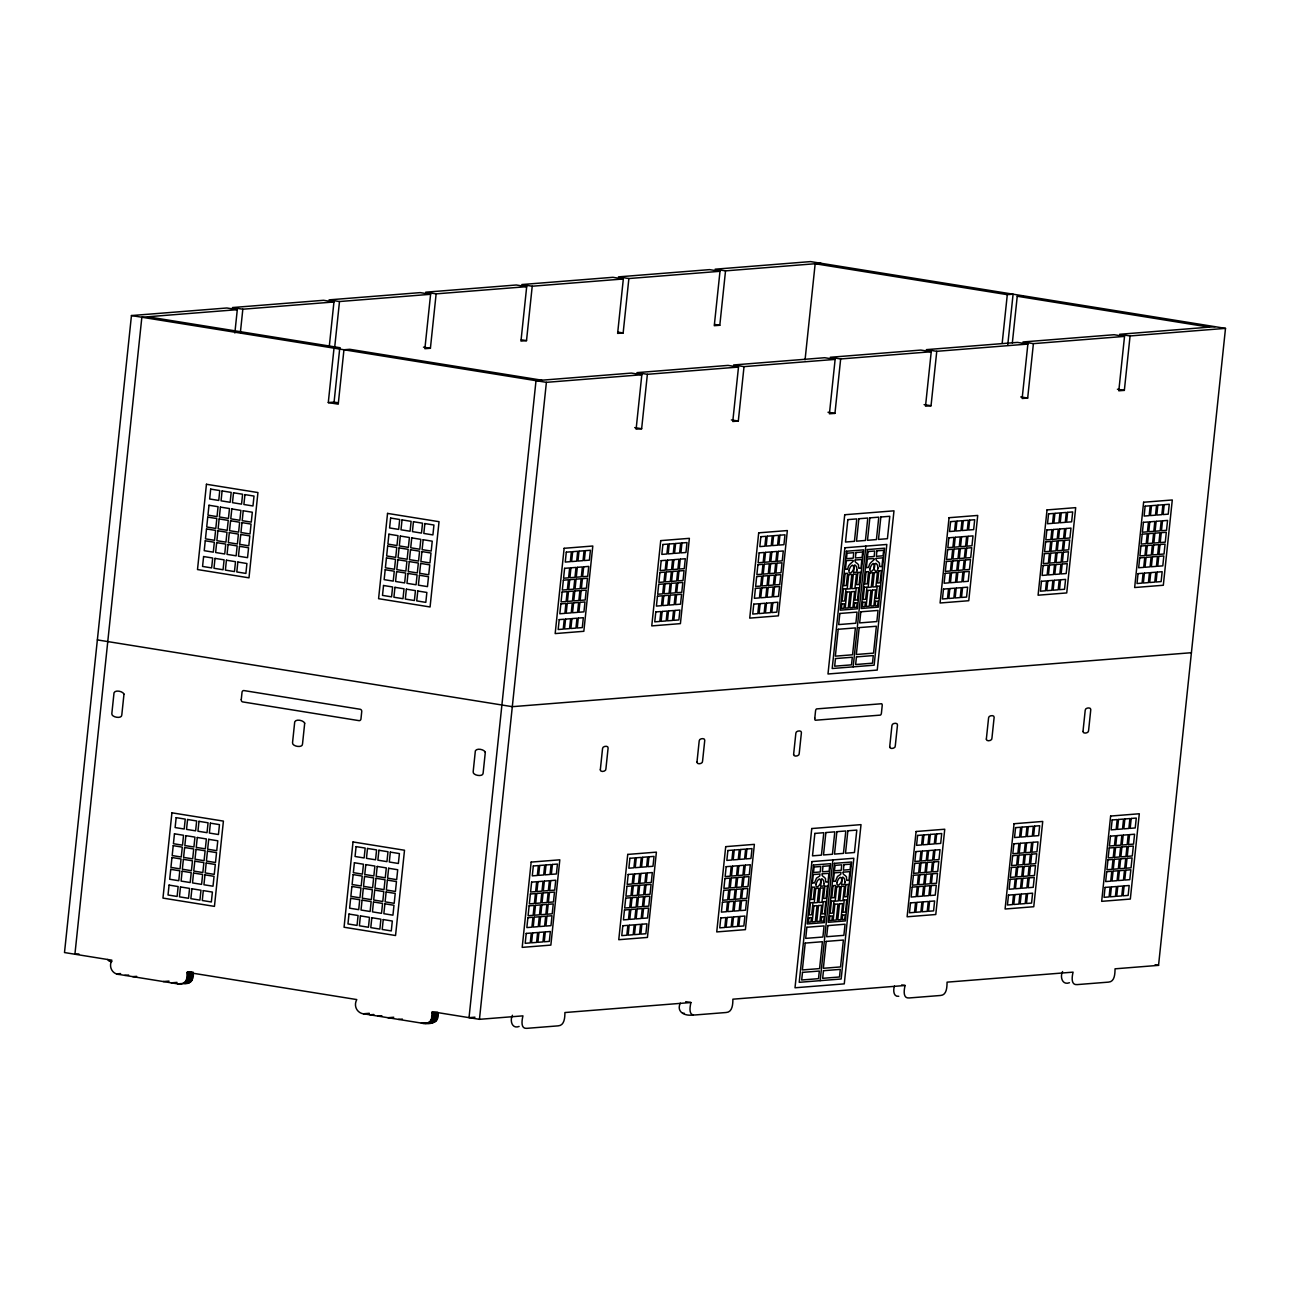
<?xml version="1.0" encoding="UTF-8"?>
<svg xmlns="http://www.w3.org/2000/svg" width="1290" height="1290" viewBox="0 0 1290 1290"><rect width="100%" height="100%" fill="white"/><g stroke="black" fill="none" stroke-linecap="round" stroke-linejoin="round"><path stroke-width="1.5" d="M234.844 332.981L237.296 309.664L226.879 307.988L131.451 315.566L64.5 952.552L111.859 960.179C108.231 967.016 112.44 974.498 119.889 974.579L176.149 983.625C183.261 985.995 189.566 979.916 187.211 972.305L191.081 971.983M240.375 332.546L242.826 309.213L333.949 301.973L329.256 346.671M183.535 983.399C190.34 985.012 194.742 978.562 192.984 972.063L187.179 972.515M328.289 402.577L334.013 348.155L339.802 347.703L334.078 402.109L328.289 402.577L338.238 404.173L343.946 349.751L349.751 349.3L541.8 380.195M334.594 348.187L339.496 301.538L430.602 294.297L424.878 348.719L430.409 348.268L436.133 293.862L526.691 286.67L520.966 341.076L526.514 340.641L532.222 286.219L623.328 278.979L617.62 333.401L623.151 332.965L628.875 278.543L719.997 271.303L714.273 325.709L719.804 325.274L725.528 270.868L820.972 263.273M187.211 972.305L356.766 999.573C353.057 1006.555 357.669 1013.94 365.118 1014.037L421.378 1023.083C428.506 1025.469 434.424 1019.164 432.102 1011.699L479.445 1019.326L522.95 1015.859C522.128 1019.439 520.096 1029.033 526.82 1028.34L558.135 1025.856C564.617 1025.566 564.891 1017.197 564.907 1012.537L690.94 1002.524C690.118 1006.087 688.086 1015.698 694.794 1014.988L726.125 1012.505C732.607 1012.231 732.881 1003.846 732.881 999.186L905.112 985.495C904.161 989.156 902.436 998.702 909.16 997.96L940.491 995.477C946.941 995.17 946.973 986.721 947.07 982.158L1073.087 972.144C1072.151 975.82 1070.41 985.35 1077.15 984.609L1108.465 982.125C1114.931 981.819 1114.947 973.37 1115.044 968.822L1158.549 965.355L1225.5 328.369L810.555 261.596L715.128 269.191L725.528 270.868M424.587 1023.405C431.795 1024.744 440.261 1021.212 437.794 1012.327L431.989 1012.795M479.445 1019.326L546.396 382.34L641.823 374.745L636.115 429.167L641.646 428.731L647.37 374.31L738.493 367.07L732.768 421.491L738.315 421.04L744.024 366.634L835.13 359.394L829.406 413.8L834.952 413.364L840.661 358.959L931.235 351.751L925.511 406.173L931.041 405.737L936.766 351.315L1027.872 344.075L1022.148 398.497L1027.679 398.046L1033.403 343.64L1124.525 336.4L1118.801 390.806L1124.348 390.37L1130.072 335.948L1225.5 328.369M512.42 1015.278C509.695 1020.487 511.937 1029.259 519.128 1026.453M680.282 1003.152C676.073 1012.15 685.119 1016.343 693.036 1014.94M805.057 359.846L815.167 263.74L1007.296 294.652L1013.085 294.201L1007.78 344.72M820.182 980.658L832.872 859.93M853.174 666.849L865.848 546.122M894.47 986.06C893.164 989.559 893.132 997.138 898.759 996.283M1002.185 343.237L1007.296 294.652M1012.344 342.898L1017.246 296.248L1023.035 295.797M1062.573 971.531C1059.8 976.836 1062.283 985.512 1069.458 982.722M237.296 309.664L141.852 317.243L74.917 954.229L78.867 953.923M1215.083 326.692L1119.656 334.287L1130.072 335.948M1191.412 652.708L512.307 706.678L97.363 639.904M116.713 973.869L120.583 973.563M124.775 975.353L128.629 975.046M132.805 976.659L136.675 976.353M187.098 973.353L192.887 972.886M186.969 974.547L192.774 974.079M186.824 975.917L192.629 975.45M186.679 977.304L192.484 976.852M186.55 978.546L192.355 978.078M163.233 981.545L169.022 981.093M186.453 979.465L192.258 978.997M186.405 979.9L192.21 979.433M186.212 980.723L192 980.271M185.679 981.642L191.468 981.19M171.264 982.835L177.069 982.383M184.857 982.432L190.662 981.964M183.793 983.061L189.598 982.609M177.746 983.867L181.6 983.561M179.455 983.964L188.308 983.077M363.522 1013.763L369.327 1013.295M365.118 1014.037L368.988 1013.73M369.988 1014.811L373.858 1014.504M378.034 1016.117L381.905 1015.811M431.86 1014.005L437.665 1013.553M387.968 1017.713L393.756 1017.246M431.715 1015.407L437.52 1014.956M398.529 1019.406L402.383 1019.1M431.57 1016.843L437.358 1016.375M431.441 1018.116L437.229 1017.649M431.328 1019.052L437.133 1018.6M431.295 1019.503L437.084 1019.036M431.102 1020.293L436.891 1019.842M474.962 1017.181L469.028 1017.649L536.011 380.663L631.423 373.084L641.823 374.745M430.586 1021.18L436.375 1020.729M429.796 1021.938L435.601 1021.47M421.378 1023.083L431.924 1022.841M428.764 1022.551L434.569 1022.083M422.943 1023.325L433.327 1022.551M111.875 961.582L109.311 961.244L107.586 959.47M684.393 1013.327L682.636 1013.263M1017.246 296.248L1209.294 327.16M719.997 271.303L709.581 269.626L618.458 276.866L628.875 278.543M1124.525 336.4L1114.125 334.723L1023.002 341.963L1033.403 343.64M623.328 278.979L612.927 277.302L521.821 284.542L532.222 286.219M1027.872 344.075L1017.455 342.398L926.349 349.638L936.766 351.315M526.691 286.67L516.29 284.993L425.716 292.185L436.133 293.862M931.235 351.751L920.818 350.074L830.26 357.282L840.661 358.959M714.612 324.435L719.804 325.274M1117.414 389.257L1124.348 390.37M430.602 294.297L420.185 292.62L329.079 299.861L339.496 301.538M835.13 359.394L824.729 357.717L733.623 364.957L744.024 366.634M617.942 332.127L623.151 332.965M1020.745 396.933L1027.679 398.046M333.949 301.973L323.548 300.296L232.426 307.552L242.826 309.213M738.493 367.07L728.076 365.392L636.954 372.633L647.37 374.31M521.305 339.802L526.514 340.641M924.108 404.608L931.041 405.737M423.475 347.155L430.409 348.268M828.003 412.252L834.952 413.364M147.657 316.776L339.802 347.703M131.451 315.566L546.396 382.34M731.365 419.927L738.315 421.04M634.712 427.603L641.646 428.731M334.078 402.109L338.061 402.754M1155.082 964.807L1158.549 965.355M901.645 984.947L905.112 985.495M685.732 1001.685L690.94 1002.524M600.318 769.856C600.189 772.629 606.622 771.517 605.929 768.663L608.106 747.974C608.509 745.281 602.446 746.055 602.559 748.49L600.318 769.856M696.971 762.164C696.842 764.954 703.276 763.841 702.582 760.971L704.759 740.299C705.146 737.687 699.099 738.315 699.212 740.815L696.971 762.164M793.608 754.489C793.495 757.262 799.929 756.166 799.236 753.296L801.413 732.607C801.8 729.914 795.753 730.688 795.865 733.123L793.608 754.489M889.697 746.862C889.568 749.635 896.002 748.523 895.308 745.668L897.485 724.98C897.872 722.287 891.825 723.029 891.938 725.496L889.697 746.862M986.334 739.17C986.221 741.943 992.655 740.847 991.962 737.977L994.139 717.304C994.525 714.708 988.479 715.337 988.592 717.821L986.334 739.17M1082.987 731.495C1082.858 734.268 1089.308 733.172 1088.615 730.301L1090.776 709.613C1091.147 706.985 1085.132 707.613 1085.229 710.129L1082.987 731.495M824.084 883.553L823.826 885.972L820.634 886.262L821.504 878.861A7.24 3.435 -80.9 0 1 822.375 879.07L823.326 880.264A16.254 7.724 -80.9 0 1 823.859 882.118L824.084 883.553M857.06 569.761L856.818 572.163L853.512 572.47L854.48 565.052A7.24 3.435 -80.9 0 1 855.351 565.262L856.302 566.455A16.254 7.724 -80.9 0 1 856.834 568.326L857.06 569.761M845.047 881.892L844.805 884.295L841.596 884.601L842.467 877.184A7.24 3.435 -80.9 0 1 843.337 877.394L844.289 878.603A16.254 7.724 -80.9 0 1 844.821 880.457L845.047 881.892M878.038 568.084C876.99 575.969 871.298 567.487 875.458 563.391A7.24 3.435 -80.9 0 1 876.313 563.601L877.264 564.794A16.254 7.724 -80.9 0 1 877.797 566.665L878.038 568.084M123.985 694.101L121.792 715.031C121.824 719.191 111.246 717.256 111.827 713.612L114.02 692.811C115.262 689.618 122.824 691.247 123.985 694.101M304.698 723.174L302.505 744.104C302.537 748.248 291.927 746.426 292.54 742.685L294.717 721.9C295.974 718.691 303.537 720.32 304.698 723.174M485.314 752.28L483.105 773.339C482.879 777.225 472.269 775.467 473.188 771.565L475.349 750.877C476.752 747.845 484.234 749.345 485.314 752.28M812.394 883.005L814.587 882.94A43.586 20.688 -80.9 0 1 815.151 881.312L816.554 878.103L819.763 876.007L819.989 874.007L813.281 874.572L812.394 883.005M845.385 569.196L847.53 569.277A43.586 20.688 -80.9 0 1 848.127 567.519C848.61 562.472 860.72 559.102 846.401 560.715L845.385 569.196M833.372 881.328L835.565 881.28A43.586 20.688 -80.9 0 1 836.114 879.651L837.516 876.442L840.741 874.346L840.951 872.346L834.259 872.895L833.372 881.328M866.348 567.535L868.541 567.471A43.586 20.688 -80.9 0 1 869.105 565.842C869.573 560.795 881.699 557.441 867.364 559.038L866.348 567.535M241.278 699.486L241.246 699.76A2.016 1.774 85.5 0 0 242.504 701.873L358.991 720.642A2.016 1.774 85.5 0 0 360.958 718.981L361.732 711.58A2.032 1.774 85.5 0 0 360.313 709.29L243.826 690.553A2.032 1.774 85.5 0 0 242.02 692.343L241.278 699.486M814.796 718.159L814.764 718.433A2.016 0.968 -80.9 0 0 815.377 720.239L880.231 715.128A2.016 0.968 -80.9 0 0 881.425 713.096L882.199 705.694A2.032 0.968 -80.9 0 0 881.505 703.743L816.635 708.903A2.032 0.968 -80.9 0 0 815.538 711.016L814.796 718.159M171.925 812.813L162.959 898.098L214.446 906.386L223.412 821.101L171.925 812.813M206.448 484.266L197.499 569.551L248.986 577.839L257.936 492.554L206.448 484.266M169.071 885.101L168.023 895.002L177.117 896.453L178.149 886.569L169.071 885.101M170.732 869.347L169.683 879.248L178.762 880.715L179.81 870.814L170.732 869.347M171.973 857.511L170.925 867.396L180.019 868.863L181.052 858.963L171.973 857.511M173.215 845.66L172.183 855.56L181.261 857.012L182.293 847.127L173.215 845.66M174.456 833.808L173.424 843.708L182.503 845.176L183.535 835.275L174.456 833.808M176.166 817.65L175.118 827.551L184.196 829.019L185.244 819.118L176.166 817.65M203.594 556.554L202.562 566.439L211.641 567.906L212.689 558.006L203.594 556.554M205.255 540.8L204.223 550.685L213.302 552.152L214.333 542.251L205.255 540.8M206.497 528.948L205.465 538.849L214.543 540.3L215.591 530.416L206.497 528.948M207.755 517.096L206.706 526.997L215.785 528.465L216.833 518.564L207.755 517.096M208.996 505.261L207.948 515.145L217.026 516.613L218.075 506.712L208.996 505.261M210.689 489.103L209.657 498.988L218.736 500.456L219.768 490.555L210.689 489.103M180.487 886.939L179.439 896.84L188.517 898.292L189.566 888.407L180.487 886.939M182.132 871.185L181.1 881.086L190.178 882.537L191.226 872.653L182.132 871.185M183.39 859.35L182.341 869.234L191.42 870.702L192.468 860.801L183.39 859.35M184.631 847.498L183.583 857.399L192.678 858.85L193.71 848.965L184.631 847.498M185.873 835.646L184.841 845.547L193.919 846.998L194.951 837.113L185.873 835.646M187.566 819.489L186.534 829.389L195.612 830.841L196.66 820.956L187.566 819.489M215.011 558.376L213.979 568.277L223.057 569.745L224.105 559.844L215.011 558.376M216.672 542.639L215.64 552.523L224.718 553.99L225.75 544.09L216.672 542.639M217.913 530.787L216.881 540.687L225.96 542.139L226.992 532.254L217.913 530.787M219.155 518.935L218.123 528.836L227.201 530.303L228.249 520.402L219.155 518.935M220.413 507.099L219.364 516.984L228.443 518.451L229.491 508.55L220.413 507.099M222.106 490.942L221.058 500.826L230.152 502.294L231.184 492.393L222.106 490.942M191.904 888.778L190.856 898.679L199.934 900.13L200.982 890.229L191.904 888.778M193.548 873.024L192.516 882.924L201.595 884.376L202.627 874.491L193.548 873.024M194.806 861.172L193.758 871.073L202.836 872.54L203.885 862.639L194.806 861.172M196.048 849.336L195 859.221L204.078 860.688L205.126 850.787L196.048 849.336M197.289 837.484L196.241 847.385L205.336 848.836L206.368 838.952L197.289 837.484M198.983 821.327L197.951 831.228L207.029 832.679L208.061 822.794L198.983 821.327M226.427 560.215L225.395 570.115L234.474 571.583L235.506 561.682L226.427 560.215M228.088 544.477L227.04 554.361L236.135 555.829L237.167 545.928L228.088 544.477M229.33 532.625L228.298 542.526L237.376 543.977L238.408 534.092L229.33 532.625M230.571 520.773L229.539 530.674L238.618 532.141L239.65 522.24L230.571 520.773M231.813 508.937L230.781 518.822L239.859 520.289L240.908 510.388L231.813 508.937M233.522 492.78L232.474 502.665L241.553 504.132L242.601 494.231L233.522 492.78M203.304 890.616L202.272 900.501L211.35 901.968L212.399 892.067L203.304 890.616M204.965 874.862L203.933 884.763L213.011 886.214L214.043 876.329L204.965 874.862M206.207 863.01L205.174 872.911L214.253 874.378L215.301 864.477L206.207 863.01M207.464 851.174L206.416 861.059L215.494 862.526L216.543 852.625L207.464 851.174M208.706 839.322L207.658 849.223L216.736 850.674L217.784 840.79L208.706 839.322M210.399 823.165L209.367 833.066L218.445 834.517L219.477 824.632L210.399 823.165M237.844 562.053L236.812 571.954L245.89 573.421L246.922 563.52L237.844 562.053M239.505 546.315L238.457 556.2L247.535 557.667L248.583 547.766L239.505 546.315M240.746 534.463L239.698 544.348L248.793 545.815L249.825 535.914L240.746 534.463M241.988 522.611L240.956 532.512L250.034 533.963L251.066 524.079L241.988 522.611M243.23 510.776L242.197 520.66L251.276 522.128L252.324 512.227L243.23 510.776M244.939 494.602L243.891 504.503L252.969 505.97L254.017 496.07L244.939 494.602M353.025 841.951L344.059 927.236L395.546 935.524L404.512 850.239L353.025 841.951M387.548 513.404L378.583 598.689L430.07 606.977L439.035 521.692L387.548 513.404M348.993 914.062L347.961 923.946L357.04 925.414L358.088 915.513L348.993 914.062M350.654 898.308L349.622 908.192L358.701 909.66L359.733 899.759L350.654 898.308M351.896 886.456L350.864 896.356L359.942 897.808L360.99 887.923L351.896 886.456M353.154 874.604L352.106 884.505L361.184 885.972L362.232 876.071L353.154 874.604M354.395 862.768L353.347 872.653L362.425 874.12L363.474 864.219L354.395 862.768M356.088 846.611L355.056 856.495L364.135 857.963L365.167 848.062L356.088 846.611M383.533 585.499L382.501 595.399L391.579 596.851L392.611 586.966L383.533 585.499M385.194 569.745L384.146 579.645L393.224 581.113L394.272 571.212L385.194 569.745M386.436 557.909L385.387 567.793L394.482 569.261L395.514 559.36L386.436 557.909M387.677 546.057L386.645 555.958L395.724 557.409L396.756 547.524L387.677 546.057M388.919 534.205L387.887 544.106L396.965 545.557L398.013 535.673L388.919 534.205M390.628 518.048L389.58 527.949L398.658 529.4L399.707 519.515L390.628 518.048M360.41 915.884L359.378 925.785L368.456 927.252L369.488 917.351L360.41 915.884M362.071 900.146L361.023 910.031L370.117 911.498L371.149 901.597L362.071 900.146M363.312 888.294L362.28 898.195L371.359 899.646L372.391 889.761L363.312 888.294M364.554 876.442L363.522 886.343L372.6 887.81L373.649 877.91L364.554 876.442M365.812 864.606L364.764 874.491L373.842 875.958L374.89 866.058L365.812 864.606M367.505 848.449L366.457 858.334L375.551 859.801L376.583 849.9L367.505 848.449M394.95 587.337L393.901 597.238L402.996 598.689L404.028 588.804L394.95 587.337M396.611 571.583L395.562 581.484L404.641 582.935L405.689 573.05L396.611 571.583M397.852 559.731L396.804 569.632L405.882 571.099L406.931 561.198L397.852 559.731M399.094 547.895L398.046 557.78L407.14 559.247L408.172 549.346L399.094 547.895M400.335 536.043L399.303 545.944L408.382 547.395L409.414 537.511L400.335 536.043M402.045 519.886L400.997 529.787L410.075 531.238L411.123 521.354L402.045 519.886M371.826 917.722L370.794 927.623L379.873 929.09L380.905 919.189L371.826 917.722M373.487 901.984L372.439 911.869L381.517 913.336L382.566 903.435L373.487 901.984M374.729 890.132L373.697 900.033L382.775 901.484L383.807 891.6L374.729 890.132M375.971 878.28L374.939 888.181L384.017 889.632L385.049 879.748L375.971 878.28M377.212 866.445L376.18 876.329L385.258 877.797L386.307 867.896L377.212 866.445M378.921 850.271L377.873 860.172L386.952 861.639L388 851.739L378.921 850.271M406.366 589.175L405.318 599.06L414.396 600.527L415.445 590.626L406.366 589.175M408.011 573.421L406.979 583.322L416.057 584.773L417.105 574.889L408.011 573.421M409.269 561.569L408.221 571.47L417.299 572.937L418.347 563.037L409.269 561.569M410.51 549.734L409.462 559.618L418.541 561.086L419.589 551.185L410.51 549.734M411.752 537.882L410.72 547.782L419.798 549.234L420.83 539.349L411.752 537.882M413.445 521.724L412.413 531.625L421.491 533.076L422.54 523.192L413.445 521.724M383.243 919.56L382.211 929.461L391.289 930.912L392.321 921.028L383.243 919.56M384.904 903.806L383.856 913.707L392.934 915.174L393.982 905.274L384.904 903.806M386.145 891.971L385.097 901.855L394.192 903.323L395.224 893.422L386.145 891.971M387.387 880.119L386.355 890.019L395.433 891.471L396.465 881.586L387.387 880.119M388.629 868.267L387.597 878.168L396.675 879.635L397.707 869.734L388.629 868.267M390.338 852.11L389.29 862.01L398.368 863.478L399.416 853.577L390.338 852.11M417.783 591.014L416.735 600.898L425.813 602.365L426.861 592.465L417.783 591.014M419.427 575.259L418.395 585.16L427.474 586.611L428.506 576.727L419.427 575.259M420.669 563.408L419.637 573.308L428.715 574.776L429.763 564.875L420.669 563.408M421.927 551.572L420.879 561.456L429.957 562.924L431.005 553.023L421.927 551.572M423.168 539.72L422.12 549.621L431.215 551.072L432.247 541.187L423.168 539.72M424.862 523.563L423.829 533.447L432.908 534.915L433.94 525.014L424.862 523.563M531.158 862.091L522.192 947.376L550.862 945.102L559.812 859.817L531.158 862.091M564.133 548.298L555.168 633.584L583.838 631.294L592.803 546.009L564.133 548.298M526.223 933.428L525.191 943.312L530.255 942.909L531.287 933.025L526.223 933.428M527.884 917.674L526.852 927.575L531.899 927.171L532.947 917.271L527.884 917.674M529.126 905.822L528.094 915.723L533.141 915.319L534.189 905.419L529.126 905.822M530.384 893.986L529.335 903.871L534.399 903.468L535.431 893.583L530.384 893.986M531.625 882.134L530.577 892.035L535.64 891.632L536.672 881.731L531.625 882.134M533.318 865.977L532.286 875.862L537.333 875.475L538.381 865.574L533.318 865.977M559.215 619.619L558.167 629.52L563.23 629.117L564.262 619.216L559.215 619.619M560.876 603.865L559.828 613.766L564.891 613.363L565.923 603.462L560.876 603.865M562.118 592.029L561.069 601.914L566.133 601.511L567.165 591.626L562.118 592.029M563.359 580.178L562.311 590.078L567.374 589.675L568.422 579.774L563.359 580.178M564.601 568.326L563.569 578.226L568.616 577.823L569.664 567.923L564.601 568.326M566.294 552.168L565.262 562.069L570.325 561.666L571.357 551.765L566.294 552.168M532.593 932.912L531.544 942.813L536.608 942.41L537.64 932.509L532.593 932.912M534.237 917.174L533.205 927.058L538.253 926.655L539.301 916.771L534.237 917.174M535.479 905.322L534.447 915.223L539.51 914.82L540.542 904.919L535.479 905.322M536.737 893.47L535.689 903.371L540.752 902.968L541.784 893.067L536.737 893.47M537.978 881.634L536.93 891.519L541.994 891.116L543.025 881.231L537.978 881.634M539.672 865.477L538.639 875.362L543.687 874.959L544.735 865.074L539.672 865.477M565.568 619.119L564.52 629.004L569.583 628.601L570.631 618.716L565.568 619.119M567.229 603.365L566.181 613.266L571.244 612.863L572.276 602.962L567.229 603.365M568.471 591.513L567.423 601.414L572.486 601.011L573.518 591.11L568.471 591.513M569.712 579.678L568.68 589.562L573.728 589.159L574.776 579.274L569.712 579.678M570.954 567.826L569.922 577.726L574.969 577.323L576.017 567.423L570.954 567.826M572.663 551.668L571.615 561.569L576.678 561.166L577.71 551.265L572.663 551.668M538.946 932.412L537.898 942.313L542.961 941.91L543.993 932.009L538.946 932.412M540.591 916.658L539.559 926.559L544.606 926.156L545.654 916.255L540.591 916.658M541.848 904.822L540.8 914.707L545.863 914.304L546.896 904.419L541.848 904.822M543.09 892.97L542.042 902.871L547.105 902.468L548.137 892.567L543.09 892.97M544.332 881.118L543.3 891.019L548.347 890.616L549.395 880.715L544.332 881.118M546.025 864.961L544.993 874.862L550.04 874.459L551.088 864.558L546.025 864.961M571.922 618.603L570.889 628.504L575.937 628.101L576.985 618.216L571.922 618.603M573.582 602.865L572.534 612.75L577.597 612.347L578.63 602.462L573.582 602.865M574.824 591.014L573.776 600.914L578.839 600.511L579.887 590.61L574.824 591.014M576.066 579.162L575.034 589.062L580.081 588.659L581.129 578.759L576.066 579.162M577.307 567.326L576.275 577.211L581.322 576.807L582.371 566.923L577.307 567.326M579.016 551.169L577.968 561.053L583.032 560.65L584.064 550.765L579.016 551.169M545.299 931.912L544.251 941.797L549.314 941.394L550.346 931.509L545.299 931.912M546.944 916.158L545.912 926.059L550.975 925.656L552.007 915.755L546.944 916.158M548.202 904.306L547.154 914.207L552.217 913.804L553.249 903.903L548.202 904.306M549.443 892.47L548.395 902.355L553.458 901.952L554.49 892.067L549.443 892.47M550.685 880.619L549.653 890.519L554.7 890.116L555.748 880.215L550.685 880.619M552.378 864.461L551.346 874.362L556.409 873.959L557.441 864.058L552.378 864.461M578.275 618.104L577.243 628.004L582.29 627.601L583.338 617.7L578.275 618.104M579.936 602.349L578.888 612.25L583.951 611.847L584.983 601.946L579.936 602.349M581.177 590.514L580.145 600.398L585.192 599.995L586.24 590.111L581.177 590.514M582.419 578.662L581.387 588.562L586.434 588.159L587.482 578.259L582.419 578.662M583.677 566.81L582.629 576.711L587.692 576.308L588.724 566.407L583.677 566.81M585.37 550.653L584.322 560.553L589.385 560.15L590.417 550.25L585.37 550.653M627.73 854.415L618.765 939.701L647.435 937.427L656.4 852.142L627.73 854.415M660.722 540.623L651.756 625.908L680.41 623.634L689.376 538.333L660.722 540.623M622.812 925.752L621.764 935.637L626.827 935.234L627.875 925.349L622.812 925.752M624.473 909.998L623.425 919.899L628.488 919.496L629.52 909.595L624.473 909.998M625.715 898.146L624.666 908.047L629.73 907.644L630.762 897.743L625.715 898.146M626.956 886.311L625.924 896.195L630.971 895.792L632.019 885.908L626.956 886.311M628.198 874.459L627.166 884.36L632.213 883.956L633.261 874.056L628.198 874.459M629.907 858.302L628.859 868.202L633.922 867.799L634.954 857.898L629.907 858.302M655.788 611.944L654.756 621.845L659.803 621.441L660.851 611.541L655.788 611.944M657.449 596.19L656.417 606.09L661.464 605.687L662.512 595.787L657.449 596.19M658.69 584.354L657.658 594.238L662.705 593.835L663.753 583.951L658.69 584.354M659.932 572.502L658.9 582.403L663.963 582L664.995 572.099L659.932 572.502M661.19 560.65L660.141 570.551L665.205 570.148L666.237 560.247L661.19 560.65M662.883 544.493L661.835 554.394L666.898 553.99L667.946 544.09L662.883 544.493M629.165 925.236L628.133 935.137L633.18 934.734L634.229 924.849L629.165 925.236M630.826 909.498L629.778 919.383L634.841 918.98L635.873 909.095L630.826 909.498M632.068 897.646L631.02 907.547L636.083 907.144L637.131 897.243L632.068 897.646M633.309 885.795L632.277 895.695L637.325 895.292L638.373 885.392L633.309 885.795M634.551 873.959L633.519 883.844L638.566 883.44L639.614 873.556L634.551 873.959M636.26 857.802L635.212 867.686L640.275 867.283L641.307 857.399L636.26 857.802M662.141 611.444L661.109 621.328L666.172 620.942L667.204 611.041L662.141 611.444M663.802 595.69L662.77 605.591L667.817 605.187L668.865 595.287L663.802 595.69M665.043 583.838L664.011 593.739L669.059 593.336L670.107 583.435L665.043 583.838M666.301 572.002L665.253 581.887L670.316 581.484L671.348 571.599L666.301 572.002M667.543 560.15L666.495 570.051L671.558 569.648L672.59 559.747L667.543 560.15M669.236 543.993L668.204 553.894L673.251 553.491L674.299 543.59L669.236 543.993M635.519 924.737L634.487 934.637L639.534 934.234L640.582 924.333L635.519 924.737M637.179 908.982L636.131 918.883L641.194 918.48L642.226 908.579L637.179 908.982M638.421 897.147L637.389 907.031L642.436 906.628L643.484 896.744L638.421 897.147M639.663 885.295L638.631 895.195L643.678 894.792L644.726 884.892L639.663 885.295M640.904 873.443L639.872 883.344L644.935 882.94L645.968 873.04L640.904 873.443M642.614 857.286L641.565 867.186L646.629 866.783L647.661 856.882L642.614 857.286M668.51 610.928L667.462 620.829L672.525 620.426L673.557 610.541L668.51 610.928M670.155 595.19L669.123 605.075L674.17 604.671L675.218 594.787L670.155 595.19M671.397 583.338L670.365 593.239L675.428 592.836L676.46 582.935L671.397 583.338M672.654 571.486L671.606 581.387L676.669 580.984L677.702 571.083L672.654 571.486M673.896 559.65L672.848 569.535L677.911 569.132L678.943 559.247L673.896 559.65M675.589 543.493L674.557 553.378L679.604 552.975L680.652 543.09L675.589 543.493M641.872 924.237L640.84 934.121L645.887 933.734L646.935 923.833L641.872 924.237M643.533 908.482L642.485 918.383L647.548 917.98L648.596 908.079L643.533 908.482M644.774 896.631L643.742 906.531L648.789 906.128L649.837 896.227L644.774 896.631M646.016 884.795L644.984 894.68L650.031 894.276L651.079 884.392L646.016 884.795M647.274 872.943L646.226 882.844L651.289 882.441L652.321 872.54L647.274 872.943M648.967 856.786L647.919 866.687L652.982 866.283L654.03 856.383L648.967 856.786M674.864 610.428L673.815 620.329L678.879 619.926L679.911 610.025L674.864 610.428M676.508 594.674L675.476 604.575L680.523 604.172L681.572 594.271L676.508 594.674M677.766 582.838L676.718 592.723L681.781 592.32L682.813 582.435L677.766 582.838M679.008 570.986L677.96 580.887L683.023 580.484L684.055 570.583L679.008 570.986M680.249 559.134L679.217 569.035L684.264 568.632L685.312 558.731L680.249 559.134M681.942 542.977L680.91 552.878L685.957 552.475L687.006 542.574L681.942 542.977M725.706 846.643L716.74 931.928L745.41 929.639L754.376 844.353L725.706 846.643M758.697 532.835L749.732 618.12L778.402 615.846L787.351 530.561L758.697 532.835M720.788 917.964L719.756 927.865L724.803 927.462L725.851 917.561L720.788 917.964M722.448 902.21L721.4 912.111L726.463 911.707L727.496 901.807L722.448 902.21M723.69 890.374L722.642 900.259L727.705 899.856L728.737 889.971L723.69 890.374M724.932 878.522L723.9 888.407L728.947 888.02L729.995 878.119L724.932 878.522M726.173 866.67L725.141 876.571L730.188 876.168L731.237 866.267L726.173 866.67M727.882 850.513L726.834 860.414L731.898 860.011L732.93 850.11L727.882 850.513M753.763 604.155L752.731 614.056L757.794 613.653L758.826 603.752L753.763 604.155M755.424 588.417L754.392 598.302L759.439 597.899L760.487 588.014L755.424 588.417M756.666 576.566L755.634 586.45L760.681 586.063L761.729 576.162L756.666 576.566M757.923 564.714L756.875 574.614L761.938 574.211L762.971 564.31L757.923 564.714M759.165 552.878L758.117 562.763L763.18 562.359L764.212 552.475L759.165 552.878M760.858 536.704L759.826 546.605L764.873 546.202L765.921 536.317L760.858 536.704M727.141 917.464L726.109 927.349L731.156 926.946L732.204 917.061L727.141 917.464M728.802 901.71L727.754 911.595L732.817 911.208L733.849 901.307L728.802 901.71M730.043 889.858L729.011 899.759L734.058 899.356L735.106 889.455L730.043 889.858M731.285 878.022L730.253 887.907L735.3 887.504L736.348 877.619L731.285 878.022M732.526 866.17L731.495 876.055L736.558 875.668L737.59 865.767L732.526 866.17M734.236 850.013L733.188 859.898L738.251 859.495L739.283 849.61L734.236 850.013M760.132 603.656L759.084 613.556L764.148 613.153L765.18 603.252L760.132 603.656M761.777 587.901L760.745 597.802L765.792 597.399L766.841 587.498L761.777 587.901M763.019 576.066L761.987 585.95L767.034 585.547L768.082 575.663L763.019 576.066M764.277 564.214L763.229 574.115L768.292 573.711L769.324 563.811L764.277 564.214M765.518 552.362L764.47 562.263L769.533 561.86L770.565 551.959L765.518 552.362M767.211 536.205L766.179 546.105L771.226 545.702L772.275 535.801L767.211 536.205M733.494 916.948L732.462 926.849L737.509 926.446L738.557 916.545L733.494 916.948M735.155 901.21L734.107 911.095L739.17 910.692L740.202 900.807L735.155 901.21M736.397 889.358L735.365 899.243L740.412 898.856L741.46 888.955L736.397 889.358M737.638 877.506L736.606 887.407L741.653 887.004L742.701 877.103L737.638 877.506M738.896 865.671L737.848 875.555L742.911 875.152L743.943 865.268L738.896 865.671M740.589 849.497L739.541 859.398L744.604 858.995L745.636 849.11L740.589 849.497M766.486 603.156L765.438 613.04L770.501 612.637L771.533 602.753L766.486 603.156M768.131 587.401L767.099 597.302L772.146 596.899L773.194 586.998L768.131 587.401M769.388 575.55L768.34 585.45L773.403 585.047L774.435 575.147L769.388 575.55M770.63 563.714L769.582 573.599L774.645 573.195L775.677 563.311L770.63 563.714M771.872 551.862L770.823 561.763L775.887 561.36L776.935 551.459L771.872 551.862M773.565 535.705L772.533 545.589L777.58 545.202L778.628 535.302L773.565 535.705M739.847 916.448L738.815 926.349L743.862 925.946L744.91 916.045L739.847 916.448M741.508 900.694L740.476 910.595L745.523 910.192L746.571 900.291L741.508 900.694M742.75 888.858L741.718 898.743L746.765 898.34L747.813 888.455L742.75 888.858M743.991 877.006L742.959 886.907L748.023 886.504L749.055 876.603L743.991 877.006M745.249 865.155L744.201 875.055L749.264 874.652L750.296 864.751L745.249 865.155M746.942 848.997L745.91 858.898L750.957 858.495L752.006 848.594L746.942 848.997M772.839 602.64L771.791 612.54L776.854 612.137L777.886 602.237L772.839 602.64M774.484 586.902L773.452 596.786L778.515 596.383L779.547 586.499L774.484 586.902M775.741 575.05L774.693 584.951L779.757 584.547L780.789 574.647L775.741 575.05M776.983 563.198L775.935 573.099L780.998 572.696L782.03 562.795L776.983 563.198M778.225 551.362L777.193 561.247L782.24 560.844L783.288 550.959L778.225 551.362M779.918 535.189L778.886 545.09L783.933 544.686L784.981 534.802L779.918 535.189M811.749 828.535L795.011 987.785L844.273 983.867L861.011 824.632L811.749 828.535M844.724 514.742L827.987 673.993L877.248 670.074L893.986 510.824L844.724 514.742M811.91 861.591L799.22 982.319L841.161 978.997L853.835 858.253L811.91 861.591M814.861 833.421L812.506 855.851L821.44 855.141L823.794 832.711L814.861 833.421M844.886 547.782L832.195 668.526L874.136 665.188L886.827 544.461L844.886 547.782M847.852 519.612L845.498 542.042L854.432 541.332L856.786 518.903L847.852 519.612M805.202 943.087L802.38 969.951L819.585 968.596L822.407 941.716L805.202 943.087M806.863 927.268L805.702 938.378L822.907 937.024L824.068 925.898L806.863 927.268M813.409 865.042L807.218 923.962L824.423 922.592L830.615 863.671L813.409 865.042M838.194 629.278L835.356 656.159L852.561 654.788L855.399 627.908L838.194 629.278M839.855 613.476L838.677 624.586L855.883 623.215L857.06 612.105L839.855 613.476M846.385 551.233L840.193 610.17L857.399 608.799L863.59 549.863L846.385 551.233M802.493 972.37L801.687 979.997L818.521 978.659L819.327 971.031L802.493 972.37M835.469 658.561L834.678 666.188L851.513 664.85L852.303 657.239L835.469 658.561M814.071 867.025L813.506 872.492L820.198 871.959L820.779 866.493L814.071 867.025M847.062 553.216L846.482 558.683L853.19 558.151L853.754 552.684L847.062 553.216M808.878 917.787L808.411 922.205L810.942 922.011L811.41 917.593L808.878 917.787M810.459 902.758L809.185 914.949L811.7 914.755L812.99 902.549L810.459 902.758M812.087 887.31L810.797 899.501L813.329 899.291L814.619 887.101L812.087 887.31M841.87 603.978L841.402 608.396L843.918 608.203L844.386 603.784L841.87 603.978M843.45 588.95L842.16 601.14L844.692 600.947L845.966 588.756L843.45 588.95M845.063 573.502L843.789 585.692L846.321 585.499L847.595 573.308L845.063 573.502M815.99 884.247C815.183 891.229 823.73 882.441 819.618 879.006A7.24 3.435 -80.9 0 0 818.699 879.361L817.473 880.731A16.254 7.724 -80.9 0 0 816.538 882.715L816.006 884.198M848.981 570.438C848.175 577.436 856.721 568.648 852.593 565.197A7.24 3.435 -80.9 0 0 851.674 565.552L850.465 566.923A16.254 7.724 -80.9 0 0 849.513 568.906L848.981 570.406M813.893 905.902L812.2 921.899L815.328 921.657L817.005 905.661L813.893 905.902M815.715 888.471L814.216 902.839L817.328 902.597L818.844 888.213L815.715 888.471M846.869 592.094L845.192 608.106L848.304 607.848L849.997 591.852L846.869 592.094M848.707 574.663L847.191 589.03L850.32 588.788L851.819 574.421L848.707 574.663M825.874 832.55L823.504 854.964L832.437 854.254L834.807 831.84L825.874 832.55M858.85 518.741L856.495 541.171L865.429 540.462L867.783 518.032L858.85 518.741M818.505 905.532L816.828 921.544L819.94 921.286L821.633 905.29L818.505 905.532M820.343 888.101L818.827 902.468L821.956 902.226L823.455 887.843L820.343 888.101M851.497 591.739L849.804 607.735L852.932 607.493L854.609 591.481L851.497 591.739M853.319 574.292L851.803 588.675L854.931 588.417L856.447 574.05L853.319 574.292M822.182 873.846C820.811 877.087 826.729 876.62 825.552 880.49A43.586 20.688 -80.9 0 1 825.777 882.054L827.97 882.005L828.889 873.33L822.262 873.814M822.972 866.316L822.407 871.782L829.099 871.25L829.68 865.784L822.972 866.316M855.173 560.037C853.803 563.279 859.721 562.827 858.543 566.697A43.586 20.688 -80.9 0 1 858.769 568.245L860.946 568.213L861.865 559.521L855.238 560.005M855.963 552.523L855.383 557.973L862.091 557.441L862.655 551.991L855.963 552.523M821.682 916.771L821.214 921.189L823.73 920.995L824.197 916.577L821.682 916.771M823.262 901.742L821.972 913.933L824.504 913.723L825.777 901.533L823.262 901.742M824.874 886.294L823.601 898.485L826.116 898.275L827.406 886.085L824.874 886.294M854.657 602.962L854.19 607.38L856.721 607.187L857.189 602.769L854.657 602.962M856.238 587.934L854.948 600.124L857.479 599.931L858.769 587.74L856.238 587.934M857.866 572.486L856.576 584.676L859.108 584.483L860.382 572.292L857.866 572.486M836.871 831.679L834.517 854.093L843.45 853.383L845.805 830.97L836.871 831.679M869.847 517.871L867.493 540.3L876.426 539.575L878.78 517.161L869.847 517.871M826.181 941.41L823.359 968.29L840.548 966.919L843.386 940.039L826.181 941.41M827.841 925.607L826.664 936.717L843.87 935.347L845.047 924.237L827.841 925.607M834.372 863.365L828.18 922.302L845.385 920.931L851.577 862.01L834.372 863.365M859.156 627.617L856.334 654.481L873.54 653.127L876.362 626.247L859.156 627.617M860.817 611.799L859.656 622.909L876.861 621.554L878.022 610.428L860.817 611.799M867.364 549.572L861.172 608.493L878.377 607.122L884.569 548.202L867.364 549.572M823.455 970.709L822.665 978.32L839.5 976.981L840.29 969.37L823.455 970.709M856.447 656.9L855.641 664.527L872.475 663.189L873.282 655.562L856.447 656.9M835.049 865.364L834.469 870.814L841.177 870.282L841.741 864.832L835.049 865.364M868.025 551.556L867.461 557.022L874.152 556.49L874.733 551.024L868.025 551.556M829.857 916.126L829.389 920.544L831.921 920.334L832.373 915.916L829.857 916.126M831.437 901.081L830.147 913.288L832.679 913.078L833.953 900.888L831.437 901.081M833.05 885.633L831.776 897.824L834.308 897.63L835.581 885.44L833.05 885.633M862.833 602.317L862.365 606.735L864.897 606.542L865.364 602.124L862.833 602.317M864.413 587.289L863.139 599.479L865.655 599.286L866.944 587.079L864.413 587.289M866.042 571.841L864.751 584.031L867.283 583.822L868.557 571.631L866.042 571.841M836.968 882.57C836.162 889.568 844.708 880.78 840.596 877.345A7.24 3.435 -80.9 0 0 839.661 877.7L838.452 879.054A16.254 7.724 -80.9 0 0 837.5 881.038L836.968 882.57M869.944 568.777C869.138 575.759 877.684 566.987 873.572 563.537A7.24 3.435 -80.9 0 0 872.653 563.891L871.427 565.262A16.254 7.724 -80.9 0 0 870.492 567.245L869.944 568.729M834.856 904.242L833.179 920.238L836.291 919.996L837.984 903.984L834.856 904.242M836.694 886.794L835.178 901.178L838.307 900.92L839.806 886.552L836.694 886.794M867.848 590.433L866.154 606.429L869.283 606.187L870.96 590.191L867.848 590.433M869.67 573.002L868.17 587.369L871.282 587.127L872.798 572.744L869.67 573.002M839.484 903.871L837.79 919.867L840.919 919.625L842.596 903.629L839.484 903.871M841.306 886.424L839.806 900.807L842.918 900.549L844.434 886.182L841.306 886.424M872.459 590.062L870.782 606.074L873.894 605.816L875.587 589.82L872.459 590.062M874.298 572.631L872.782 586.998L875.91 586.756L877.41 572.373L874.298 572.631M843.16 872.169C841.789 875.41 847.707 874.959 846.53 878.829A43.586 20.688 -80.9 0 1 846.756 880.377L848.933 880.344L849.852 871.653L843.225 872.153M843.95 864.655L843.37 870.121L850.078 869.589L850.642 864.123L843.95 864.655M876.136 558.376C874.765 561.618 880.683 561.15 879.506 565.02A43.586 20.688 -80.9 0 1 879.732 566.584L881.925 566.536L882.844 557.861L876.216 558.344M876.926 550.846L876.362 556.312L883.053 555.78L883.634 550.314L876.926 550.846M847.869 830.792L845.514 853.222L854.448 852.513L856.802 830.083L847.869 830.792M880.844 517L878.49 539.413L887.423 538.704L889.777 516.29L880.844 517M842.644 915.11L842.177 919.528L844.708 919.319L845.176 914.9L842.644 915.11M844.224 900.065L842.934 912.272L845.466 912.062L846.756 899.872L844.224 900.065M845.853 884.618L844.563 896.808L847.095 896.615L848.369 884.424L845.853 884.618M875.62 601.301L875.168 605.72L877.684 605.526L878.151 601.108L875.62 601.301M877.2 586.273L875.926 598.463L878.458 598.27L879.732 586.063L877.2 586.273M878.829 570.825L877.555 583.015L880.07 582.806L881.36 570.615L878.829 570.825M916.077 831.502L907.112 916.787L935.782 914.513L944.748 829.228L916.077 831.502M949.053 517.709L940.087 602.994L968.758 600.721L977.723 515.436L949.053 517.709M910.498 902.887L909.466 912.788L914.529 912.385L915.561 902.484L910.498 902.887M912.159 887.133L911.127 897.034L916.174 896.631L917.222 886.73L912.159 887.133M913.401 875.297L912.369 885.182L917.416 884.779L918.464 874.894L913.401 875.297M914.658 863.445L913.61 873.346L918.674 872.943L919.706 863.042L914.658 863.445M915.9 851.594L914.852 861.494L919.915 861.091L920.947 851.19L915.9 851.594M917.593 835.436L916.561 845.337L921.608 844.934L922.656 835.033L917.593 835.436M943.49 589.078L942.442 598.979L947.505 598.576L948.537 588.675L943.49 589.078M945.151 573.341L944.103 583.225L949.166 582.822L950.198 572.937L945.151 573.341M946.392 561.489L945.344 571.389L950.408 570.986L951.439 561.086L946.392 561.489M947.634 549.637L946.586 559.538L951.649 559.134L952.697 549.234L947.634 549.637M948.876 537.801L947.844 547.686L952.891 547.283L953.939 537.398L948.876 537.801M950.585 521.644L949.537 531.528L954.6 531.125L955.632 521.241L950.585 521.644M916.868 902.387L915.819 912.272L920.883 911.869L921.915 901.984L916.868 902.387M918.512 886.633L917.48 896.534L922.527 896.131L923.576 886.23L918.512 886.633M919.754 874.781L918.722 884.682L923.785 884.279L924.817 874.378L919.754 874.781M921.012 862.945L919.963 872.83L925.027 872.427L926.059 862.542L921.012 862.945M922.253 851.094L921.205 860.994L926.268 860.591L927.3 850.69L922.253 851.094M923.946 834.936L922.914 844.821L927.962 844.434L929.01 834.533L923.946 834.936M949.843 588.579L948.811 598.479L953.858 598.076L954.906 588.176L949.843 588.579M951.504 572.825L950.456 582.725L955.519 582.322L956.551 572.421L951.504 572.825M952.746 560.989L951.698 570.873L956.761 570.47L957.793 560.586L952.746 560.989M953.987 549.137L952.955 559.038L958.002 558.635L959.051 548.734L953.987 549.137M955.229 537.285L954.197 547.186L959.244 546.783L960.292 536.882L955.229 537.285M956.938 521.128L955.89 531.029L960.953 530.625L961.985 520.725L956.938 521.128M923.221 901.871L922.173 911.772L927.236 911.369L928.268 901.468L923.221 901.871M924.865 886.133L923.833 896.018L928.881 895.615L929.929 885.73L924.865 886.133M926.123 874.281L925.075 884.182L930.138 883.779L931.17 873.878L926.123 874.281M927.365 862.43L926.317 872.33L931.38 871.927L932.412 862.026L927.365 862.43M928.606 850.594L927.575 860.478L932.622 860.075L933.67 850.191L928.606 850.594M930.3 834.437L929.268 844.321L934.315 843.918L935.363 834.033L930.3 834.437M956.196 588.079L955.164 597.963L960.212 597.56L961.26 587.676L956.196 588.079M957.857 572.325L956.809 582.225L961.872 581.822L962.904 571.922L957.857 572.325M959.099 560.473L958.051 570.374L963.114 569.97L964.162 560.07L959.099 560.473M960.34 548.637L959.308 558.522L964.356 558.119L965.404 548.234L960.34 548.637M961.582 536.785L960.55 546.686L965.613 546.283L966.645 536.382L961.582 536.785M963.291 520.628L962.243 530.529L967.307 530.125L968.338 520.225L963.291 520.628M929.574 901.371L928.526 911.272L933.589 910.869L934.621 900.968L929.574 901.371M931.235 885.617L930.187 895.518L935.25 895.115L936.282 885.214L931.235 885.617M932.476 873.782L931.428 883.666L936.492 883.263L937.524 873.378L932.476 873.782M933.718 861.93L932.67 871.83L937.733 871.427L938.781 861.526L933.718 861.93M934.96 850.078L933.928 859.979L938.975 859.575L940.023 849.675L934.96 850.078M936.653 833.92L935.621 843.821L940.684 843.418L941.716 833.517L936.653 833.92M962.55 587.563L961.518 597.463L966.565 597.06L967.613 587.16L962.55 587.563M964.211 571.825L963.162 581.709L968.226 581.306L969.258 571.422L964.211 571.825M965.452 559.973L964.42 569.874L969.467 569.471L970.515 559.57L965.452 559.973M966.694 548.121L965.662 558.022L970.709 557.619L971.757 547.718L966.694 548.121M967.952 536.285L966.903 546.17L971.967 545.767L972.999 535.882L967.952 536.285M969.645 520.128L968.596 530.013L973.66 529.61L974.692 519.725L969.645 520.128M1014.053 823.73L1005.087 909.015L1033.758 906.725L1042.723 821.44L1014.053 823.73M1047.029 509.921L1038.079 595.206L1066.733 592.932L1075.699 507.647L1047.029 509.921M1008.49 895.099L1007.442 905L1012.505 904.596L1013.537 894.696L1008.49 895.099M1010.135 879.345L1009.102 889.245L1014.15 888.842L1015.198 878.942L1010.135 879.345M1011.376 867.509L1010.344 877.394L1015.407 876.99L1016.439 867.106L1011.376 867.509M1012.634 855.657L1011.586 865.558L1016.649 865.155L1017.681 855.254L1012.634 855.657M1013.875 843.805L1012.827 853.706L1017.891 853.303L1018.923 843.402L1013.875 843.805M1015.569 827.648L1014.537 837.549L1019.584 837.145L1020.632 827.245L1015.569 827.648M1041.465 581.306L1040.417 591.191L1045.481 590.788L1046.529 580.903L1041.465 581.306M1043.126 565.552L1042.078 575.437L1047.141 575.034L1048.173 565.149L1043.126 565.552M1044.368 553.7L1043.32 563.601L1048.383 563.198L1049.415 553.297L1044.368 553.7M1045.61 541.848L1044.577 551.749L1049.625 551.346L1050.673 541.461L1045.61 541.848M1046.851 530.013L1045.819 539.897L1050.866 539.494L1051.914 529.61L1046.851 530.013M1048.56 513.855L1047.512 523.74L1052.575 523.337L1053.608 513.452L1048.56 513.855M1014.843 894.599L1013.795 904.483L1018.858 904.096L1019.89 894.196L1014.843 894.599M1016.488 878.845L1015.456 888.745L1020.503 888.342L1021.551 878.442L1016.488 878.845M1017.745 866.993L1016.697 876.894L1021.761 876.49L1022.793 866.606L1017.745 866.993M1018.987 855.157L1017.939 865.042L1023.002 864.639L1024.034 854.754L1018.987 855.157M1020.229 843.305L1019.197 853.206L1024.244 852.803L1025.292 842.902L1020.229 843.305M1021.922 827.148L1020.89 837.049L1025.937 836.646L1026.985 826.745L1021.922 827.148M1047.819 580.79L1046.787 590.691L1051.834 590.288L1052.882 580.387L1047.819 580.79M1049.48 565.036L1048.431 574.937L1053.495 574.534L1054.527 564.649L1049.48 565.036M1050.721 553.2L1049.673 563.085L1054.736 562.698L1055.784 552.797L1050.721 553.2M1051.963 541.349L1050.931 551.249L1055.978 550.846L1057.026 540.945L1051.963 541.349M1053.204 529.497L1052.172 539.397L1057.219 538.994L1058.268 529.11L1053.204 529.497M1054.914 513.339L1053.865 523.24L1058.929 522.837L1059.961 512.936L1054.914 513.339M1021.196 894.099L1020.148 903.984L1025.211 903.581L1026.243 893.696L1021.196 894.099M1022.841 878.345L1021.809 888.23L1026.872 887.826L1027.904 877.942L1022.841 878.345M1024.099 866.493L1023.051 876.394L1028.114 875.991L1029.146 866.09L1024.099 866.493M1025.34 854.641L1024.292 864.542L1029.356 864.139L1030.388 854.254L1025.34 854.641M1026.582 842.805L1025.55 852.69L1030.597 852.287L1031.645 842.402L1026.582 842.805M1028.275 826.648L1027.243 836.533L1032.306 836.13L1033.338 826.245L1028.275 826.648M1054.172 580.29L1053.14 590.191L1058.187 589.788L1059.235 579.887L1054.172 580.29M1055.833 564.536L1054.785 574.437L1059.848 574.034L1060.88 564.133L1055.833 564.536M1057.074 552.684L1056.042 562.585L1061.09 562.182L1062.138 552.297L1057.074 552.684M1058.316 540.849L1057.284 550.733L1062.331 550.346L1063.379 540.446L1058.316 540.849M1059.574 528.997L1058.526 538.898L1063.589 538.494L1064.621 528.594L1059.574 528.997M1061.267 512.84L1060.219 522.74L1065.282 522.337L1066.314 512.436L1061.267 512.84M1027.55 893.583L1026.501 903.484L1031.565 903.081L1032.597 893.18L1027.55 893.583M1029.21 877.829L1028.162 887.73L1033.226 887.327L1034.257 877.442L1029.21 877.829M1030.452 865.993L1029.404 875.878L1034.467 875.491L1035.499 865.59L1030.452 865.993M1031.694 854.141L1030.662 864.042L1035.709 863.639L1036.757 853.738L1031.694 854.141M1032.935 842.289L1031.903 852.19L1036.95 851.787L1037.999 841.902L1032.935 842.289M1034.645 826.132L1033.596 836.033L1038.66 835.63L1039.692 825.729L1034.645 826.132M1060.525 579.791L1059.493 589.675L1064.54 589.272L1065.588 579.387L1060.525 579.791M1062.186 564.036L1061.138 573.921L1066.201 573.534L1067.249 563.633L1062.186 564.036M1063.428 552.184L1062.396 562.085L1067.443 561.682L1068.491 551.781L1063.428 552.184M1064.669 540.333L1063.637 550.233L1068.684 549.83L1069.733 539.946L1064.669 540.333M1065.927 528.497L1064.879 538.381L1069.942 537.995L1070.974 528.094L1065.927 528.497M1067.62 512.34L1066.572 522.224L1071.635 521.821L1072.683 511.937L1067.62 512.34M1110.626 816.054L1101.676 901.339L1130.33 899.049L1139.296 813.764L1110.626 816.054M1143.617 502.245L1134.652 587.531L1163.322 585.257L1172.288 499.972L1143.617 502.245M1105.062 887.423L1104.03 897.324L1109.077 896.921L1110.126 887.02L1105.062 887.423M1106.723 871.669L1105.675 881.57L1110.738 881.167L1111.77 871.282L1106.723 871.669M1107.965 859.833L1106.917 869.718L1111.98 869.331L1113.012 859.43L1107.965 859.833M1109.207 847.981L1108.175 857.882L1113.222 857.479L1114.27 847.578L1109.207 847.981M1110.448 836.13L1109.416 846.03L1114.463 845.627L1115.511 835.743L1110.448 836.13M1112.157 819.972L1111.109 829.873L1116.173 829.47L1117.205 819.569L1112.157 819.972M1138.038 573.631L1137.006 583.515L1142.069 583.112L1143.101 573.228L1138.038 573.631M1139.699 557.877L1138.667 567.761L1143.714 567.374L1144.762 557.474L1139.699 557.877M1140.94 546.025L1139.909 555.926L1144.956 555.522L1146.004 545.622L1140.94 546.025M1142.198 534.173L1141.15 544.074L1146.213 543.671L1147.245 533.786L1142.198 534.173M1143.44 522.337L1142.392 532.222L1147.455 531.835L1148.487 521.934L1143.44 522.337M1145.133 506.18L1144.101 516.065L1149.148 515.661L1150.196 505.777L1145.133 506.18M1111.416 886.923L1110.384 896.824L1115.431 896.421L1116.479 886.52L1111.416 886.923M1113.076 871.169L1112.028 881.07L1117.092 880.667L1118.124 870.766L1113.076 871.169M1114.318 859.317L1113.286 869.218L1118.333 868.815L1119.381 858.93L1114.318 859.317M1115.56 847.482L1114.528 857.366L1119.575 856.979L1120.623 847.079L1115.56 847.482M1116.801 835.63L1115.769 845.531L1120.833 845.127L1121.865 835.227L1116.801 835.63M1118.511 819.472L1117.463 829.373L1122.526 828.97L1123.558 819.069L1118.511 819.472M1144.407 573.115L1143.359 583.015L1148.423 582.612L1149.455 572.712L1144.407 573.115M1146.052 557.377L1145.02 567.261L1150.067 566.858L1151.115 556.974L1146.052 557.377M1147.294 545.525L1146.262 555.409L1151.325 555.023L1152.357 545.122L1147.294 545.525M1148.552 533.673L1147.503 543.574L1152.567 543.171L1153.599 533.27L1148.552 533.673M1149.793 521.837L1148.745 531.722L1153.808 531.319L1154.84 521.434L1149.793 521.837M1151.486 505.664L1150.454 515.565L1155.501 515.162L1156.55 505.277L1151.486 505.664M1117.769 886.424L1116.737 896.308L1121.784 895.905L1122.832 886.02L1117.769 886.424M1119.43 870.669L1118.382 880.554L1123.445 880.167L1124.493 870.266L1119.43 870.669M1120.671 858.818L1119.639 868.718L1124.687 868.315L1125.735 858.414L1120.671 858.818M1121.913 846.966L1120.881 856.866L1125.928 856.463L1126.976 846.579L1121.913 846.966M1123.171 835.13L1122.123 845.014L1127.186 844.627L1128.218 834.727L1123.171 835.13M1124.864 818.973L1123.816 828.857L1128.879 828.454L1129.911 818.569L1124.864 818.973M1150.761 572.615L1149.713 582.516L1154.776 582.113L1155.808 572.212L1150.761 572.615M1152.405 556.861L1151.373 566.762L1156.42 566.358L1157.469 556.458L1152.405 556.861M1153.663 545.025L1152.615 554.91L1157.678 554.506L1158.71 544.622L1153.663 545.025M1154.905 533.173L1153.857 543.058L1158.92 542.671L1159.952 532.77L1154.905 533.173M1156.146 521.321L1155.098 531.222L1160.162 530.819L1161.21 520.918L1156.146 521.321M1157.84 505.164L1156.807 515.065L1161.855 514.662L1162.903 504.761L1157.84 505.164M1124.122 885.908L1123.09 895.808L1128.137 895.405L1129.185 885.504L1124.122 885.908M1125.783 870.169L1124.751 880.054L1129.798 879.651L1130.846 869.766L1125.783 870.169M1127.025 858.318L1125.993 868.202L1131.04 867.815L1132.088 857.914L1127.025 858.318M1128.282 846.466L1127.234 856.367L1132.298 855.963L1133.33 846.063L1128.282 846.466M1129.524 834.63L1128.476 844.515L1133.539 844.112L1134.571 834.227L1129.524 834.63M1131.217 818.457L1130.185 828.357L1135.232 827.954L1136.28 818.07L1131.217 818.457M1157.114 572.115L1156.066 582L1161.129 581.596L1162.161 571.712L1157.114 572.115M1158.759 556.361L1157.727 566.262L1162.79 565.859L1163.822 555.958L1158.759 556.361M1160.016 544.509L1158.968 554.41L1164.032 554.007L1165.063 544.106L1160.016 544.509M1161.258 532.673L1160.21 542.558L1165.273 542.155L1166.305 532.27L1161.258 532.673M1162.5 520.821L1161.468 530.722L1166.515 530.319L1167.563 520.418L1162.5 520.821M1164.193 504.664L1163.161 514.549L1168.224 514.162L1169.256 504.261L1164.193 504.664"/></g></svg>
